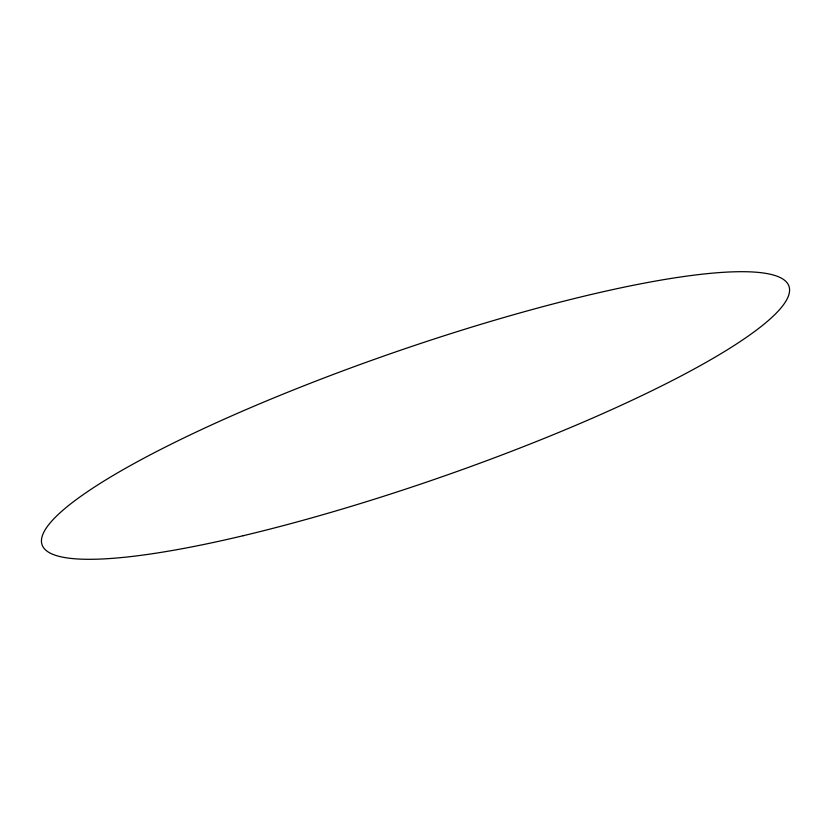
<?xml version="1.0" encoding="UTF-8"?>
<svg xmlns="http://www.w3.org/2000/svg" width="831" height="831" viewBox="0 0 831 831"><rect width="100%" height="100%" fill="white"/><g stroke="black" fill="none" stroke-linecap="round" stroke-linejoin="round"><path stroke-width="1.25" d="M243.223 535.704A395.203 66.584 -19.1 0 0 789.201 287.027A395.203 66.584 -19.1 0 0 214.076 423.768A395.203 66.584 -19.1 0 0 243.223 535.704"/></g></svg>
